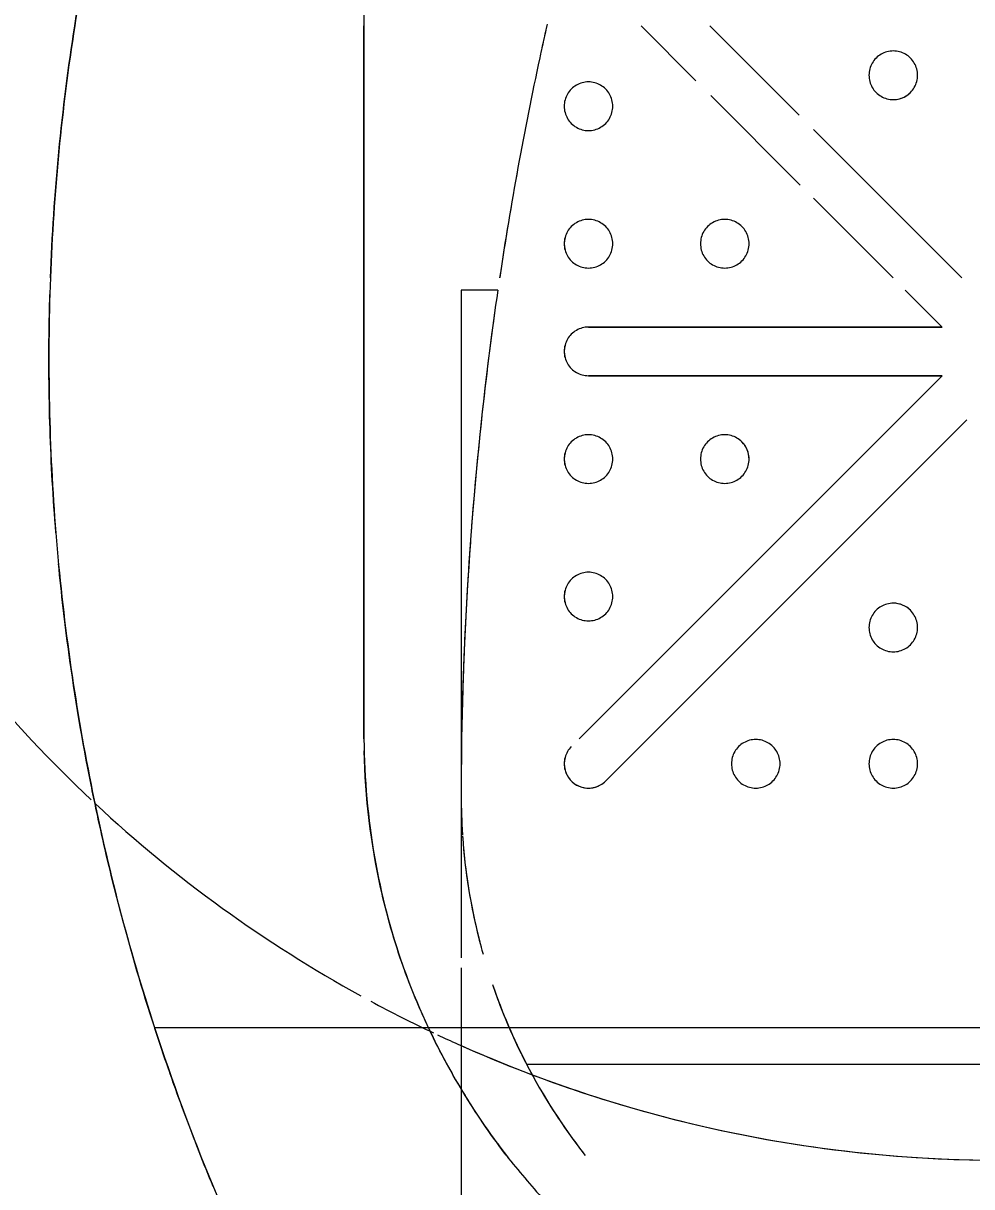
# Model space of a CAD drawing. Header units: inches. Extents: x -11331628 to 26860, y -6840660 to 4773.
# Drawn here: x 2368.689 to 2371.128, y -2145.606 to -2142.614 of the extents above; entities that cross this region are included whole.
import ezdxf
from ezdxf import colors
from ezdxf.entities.mleader import LeaderData, LeaderLine
from ezdxf.math import Vec2, Vec3

# ---------------------------------------------------------------- set-up
doc = ezdxf.new("R2010")
doc.units = ezdxf.units.IN
doc.header["$LTSCALE"] = 0.5
doc.header["$MEASUREMENT"] = 0
doc.layers.get('Defpoints').update_dxf_attribs({"color": 140})
doc.layers.add('A-HATH', color=9, linetype='Continuous')
doc.layers.add('DETL-1', color=9, linetype='Continuous')
doc.layers.add('Q-SPCQ', color=91, linetype='Continuous', lineweight=18)
doc.layers.add('TEXT 3', color=41, linetype='Continuous', lineweight=15)
doc.styles.add('TEXT-ITALIC', font='ariali.ttf')

# ---------------------------------------------------------------- blocks, each defined once
blk = doc.blocks.new('QF_Nespresso - COFFEE MAKER - Vertuo XN910840 - QF_Nespresso - COFFEE MAKER - Vertuo XN910840-8075423-L1 Overall Plan')
at = {"layer": 'Q-SPCQ'}
for p, q in [((-1.75, 4.3117), (-1.75, -3.0768)), ((-1.75, -3.0768), (-1.75, -1.243)), ((-0.8965, -1.3843), (-1.0373, -1.2435)), ((-1.0373, -1.2435), (-0.8965, -1.3843)), ((-0.8605, -1.2435), (-0.631, -1.473)), ((-0.631, -1.473), (-0.8605, -1.2435)), ((-0.628, -1.6528), (-0.8579, -1.4228)), ((-0.8579, -1.4228), (-0.628, -1.6528)), ((-0.5942, -1.5098), (-0.2125, -1.8915)), ((-0.2125, -1.8915), (-0.5942, -1.5098)), ((-0.3893, -1.8915), (-0.5942, -1.6866)), ((-0.5942, -1.6866), (-0.3893, -1.8915)), ((-1.5, -1.923), (-1.5, -3.0758)), ((-1.5, -1.923), (-1.5, -3.0759)), ((-1.4057, -1.923), (-1.5, -1.923)), ((-0.2645, -2.0162), (-0.3578, -1.923)), ((-0.3578, -1.923), (-0.2645, -2.0162)), ((-1.1726, -2.018), (-0.2628, -2.018)), ((-0.2628, -2.018), (-1.1726, -2.018)), ((-1.1967, -3.0768), (-0.2628, -2.143)), ((-0.2628, -2.143), (-1.1967, -3.0768)), ((-0.2628, -2.143), (-1.1726, -2.143)), ((-1.1726, -2.143), (-0.2628, -2.143)), ((-0.1996, -2.2565), (-1.1284, -3.1853)), ((-1.1284, -3.1853), (-0.1996, -2.2565)), ((-1.5, -3.0768), (-1.5, -3.1948)), ((-1.5, -3.0769), (-1.5, -3.6405)), ((-1.5, -3.2237), (-1.5, -3.6402)), ((-1.5, -3.6659), (-1.5, -3.9275)), ((-1.5, -3.6661), (-1.5, -3.9277)), ((-2.2886, -3.8191), (-1.5613, -3.8191)), ((-1.5613, -3.8191), (1.5613, -3.8191)), ((1.3315, -3.9146), (-1.3315, -3.9146)), ((-1.5, -3.9275), (-1.5, -4.5743)), ((-1.5, -3.9277), (-1.5, -4.5744))]:
    blk.add_line(p, q, dxfattribs=at)
for centre, radius, start, end in [((7.5213, -3.2237), 9.0213, 167.29059, 167.82409), ((-0.3888, -1.3703), 0.0625, 120, 135), ((-0.3888, -1.3703), 0.0625, 120, 135), ((-0.3888, -1.3703), 0.0625, 105, 120), ((-0.3888, -1.3703), 0.0625, 105, 120), ((-0.3888, -1.3703), 0.0625, 90, 105), ((-0.3888, -1.3703), 0.0625, 90, 105), ((-0.3888, -1.3703), 0.0625, 75, 90), ((-0.3888, -1.3703), 0.0625, 75, 90), ((-0.3888, -1.3703), 0.0625, 60, 75), ((-0.3888, -1.3703), 0.0625, 60, 75), ((-0.3888, -1.3703), 0.0625, 45, 60), ((-0.3888, -1.3703), 0.0625, 45, 60), ((7.5213, -3.2237), 9.0213, 167.85486, 171.50158), ((-0.3888, -1.3703), 0.0625, 150, 165), ((-0.3888, -1.3703), 0.0625, 150, 165), ((-0.3888, -1.3703), 0.0625, 135, 150), ((-0.3888, -1.3703), 0.0625, 135, 150), ((-0.3888, -1.3703), 0.0625, 30, 45), ((-0.3888, -1.3703), 0.0625, 30, 45), ((-0.3888, -1.3703), 0.0625, 15, 30), ((-0.3888, -1.3703), 0.0625, 15, 30), ((-0.3888, -1.3703), 0.0625, 165, 180), ((-0.3888, -1.3703), 0.0625, 165, 180), ((-0.3888, -1.3703), 0.0625, 180, 195), ((-0.3888, -1.3703), 0.0625, 180, 195), ((-0.3888, -1.3703), 0.0625, 360, 15), ((-0.3888, -1.3703), 0.0625, 360, 15), ((-0.3888, -1.3703), 0.0625, 345, 360), ((-0.3888, -1.3703), 0.0625, 345, 360), ((-1.1726, -1.45), 0.0625, 135, 150), ((-1.1726, -1.45), 0.0625, 135, 150), ((-1.1726, -1.45), 0.0625, 120, 135), ((-1.1726, -1.45), 0.0625, 120, 135), ((-1.1726, -1.45), 0.0625, 105, 120), ((-1.1726, -1.45), 0.0625, 105, 120), ((-1.1726, -1.45), 0.0625, 90, 105), ((-1.1726, -1.45), 0.0625, 90, 105), ((-1.1726, -1.45), 0.0625, 75, 90), ((-1.1726, -1.45), 0.0625, 75, 90), ((-1.1726, -1.45), 0.0625, 60, 75), ((-1.1726, -1.45), 0.0625, 60, 75), ((-1.1726, -1.45), 0.0625, 45, 60), ((-1.1726, -1.45), 0.0625, 45, 60), ((-1.1726, -1.45), 0.0625, 30, 45), ((-1.1726, -1.45), 0.0625, 15, 45), ((-0.3888, -1.3703), 0.0625, 195, 210), ((-0.3888, -1.3703), 0.0625, 195, 210), ((-0.3888, -1.3703), 0.0625, 210, 225), ((-0.3888, -1.3703), 0.0625, 210, 225), ((-0.3888, -1.3703), 0.0625, 315, 330), ((-0.3888, -1.3703), 0.0625, 315, 330), ((-0.3888, -1.3703), 0.0625, 330, 345), ((-0.3888, -1.3703), 0.0625, 330, 345), ((-1.1726, -1.45), 0.0625, 165, 180), ((-1.1726, -1.45), 0.0625, 165, 180), ((-1.1726, -1.45), 0.0625, 150, 165), ((-1.1726, -1.45), 0.0625, 150, 165), ((-1.1726, -1.45), 0.0625, 15, 30), ((-1.1726, -1.45), 0.0625, 0, 15), ((-1.1726, -1.45), 0.0625, 360, 15), ((-0.3888, -1.3703), 0.0625, 225, 240), ((-0.3888, -1.3703), 0.0625, 225, 240), ((-0.3888, -1.3703), 0.0625, 240, 255), ((-0.3888, -1.3703), 0.0625, 240, 255), ((-0.3888, -1.3703), 0.0625, 255, 270), ((-0.3888, -1.3703), 0.0625, 255, 270), ((-0.3888, -1.3703), 0.0625, 270, 315), ((-0.3888, -1.3703), 0.0625, 270, 285), ((-0.3888, -1.3703), 0.0625, 285, 300), ((-0.3888, -1.3703), 0.0625, 300, 315), ((-1.1726, -1.45), 0.0625, 180, 195), ((-1.1726, -1.45), 0.0625, 180, 195), ((-1.1726, -1.45), 0.0625, 345, 0), ((-1.1726, -1.45), 0.0625, 345, 360), ((-1.1726, -1.45), 0.0625, 195, 210), ((-1.1726, -1.45), 0.0625, 195, 210), ((-1.1726, -1.45), 0.0625, 210, 225), ((-1.1726, -1.45), 0.0625, 210, 225), ((-1.1726, -1.45), 0.0625, 225, 240), ((-1.1726, -1.45), 0.0625, 225, 240), ((-1.1726, -1.45), 0.0625, 300, 315), ((-1.1726, -1.45), 0.0625, 300, 315), ((-1.1726, -1.45), 0.0625, 315, 330), ((-1.1726, -1.45), 0.0625, 315, 330), ((-1.1726, -1.45), 0.0625, 330, 345), ((-1.1726, -1.45), 0.0625, 330, 345), ((-1.1726, -1.45), 0.0625, 240, 255), ((-1.1726, -1.45), 0.0625, 240, 255), ((-1.1726, -1.45), 0.0625, 255, 270), ((-1.1726, -1.45), 0.0625, 255, 270), ((-1.1726, -1.45), 0.0625, 270, 285), ((-1.1726, -1.45), 0.0625, 270, 285), ((-1.1726, -1.45), 0.0625, 285, 300), ((-1.1726, -1.45), 0.0625, 285, 300), ((-1.1726, -1.8036), 0.0625, 135, 150), ((-1.1726, -1.8036), 0.0625, 135, 150), ((-1.1726, -1.8036), 0.0625, 120, 135), ((-1.1726, -1.8036), 0.0625, 120, 135), ((-1.1726, -1.8036), 0.0625, 105, 120), ((-1.1726, -1.8036), 0.0625, 105, 120), ((-1.1726, -1.8036), 0.0625, 90, 105), ((-1.1726, -1.8036), 0.0625, 90, 105), ((-1.1726, -1.8036), 0.0625, 75, 90), ((-1.1726, -1.8036), 0.0625, 75, 90), ((-1.1726, -1.8036), 0.0625, 60, 75), ((-1.1726, -1.8036), 0.0625, 60, 75), ((-1.1726, -1.8036), 0.0625, 45, 60), ((-1.1726, -1.8036), 0.0625, 45, 60), ((-1.1726, -1.8036), 0.0625, 30, 45), ((-1.1726, -1.8036), 0.0625, 30, 45), ((-0.8221, -1.8036), 0.0625, 135, 150), ((-0.8221, -1.8036), 0.0625, 135, 150), ((-0.8221, -1.8036), 0.0625, 120, 135), ((-0.8221, -1.8036), 0.0625, 120, 135), ((-0.8221, -1.8036), 0.0625, 105, 120), ((-0.8221, -1.8036), 0.0625, 105, 120), ((-0.8221, -1.8036), 0.0625, 90, 105), ((-0.8221, -1.8036), 0.0625, 90, 105), ((-0.8221, -1.8036), 0.0625, 75, 90), ((-0.8221, -1.8036), 0.0625, 75, 90), ((-0.8221, -1.8036), 0.0625, 60, 75), ((-0.8221, -1.8036), 0.0625, 60, 75), ((-0.8221, -1.8036), 0.0625, 45, 60), ((-0.8221, -1.8036), 0.0625, 45, 60), ((-0.8221, -1.8036), 0.0625, 30, 45), ((-0.8221, -1.8036), 0.0625, 30, 45), ((-1.1726, -1.8036), 0.0625, 165, 180), ((-1.1726, -1.8036), 0.0625, 165, 195), ((-1.1726, -1.8036), 0.0625, 150, 165), ((-1.1726, -1.8036), 0.0625, 150, 165), ((-1.1726, -1.8036), 0.0625, 15, 30), ((-1.1726, -1.8036), 0.0625, 15, 30), ((-1.1726, -1.8036), 0.0625, 360, 15), ((-1.1726, -1.8036), 0.0625, 360, 15), ((-0.8221, -1.8036), 0.0625, 165, 180), ((-0.8221, -1.8036), 0.0625, 165, 180), ((-0.8221, -1.8036), 0.0625, 150, 165), ((-0.8221, -1.8036), 0.0625, 150, 165), ((-0.8221, -1.8036), 0.0625, 15, 30), ((-0.8221, -1.8036), 0.0625, 360, 30), ((-0.8221, -1.8036), 0.0625, 360, 15), ((-0.1119, -0.7437), 3.4168, 197.9749, 226.7849), ((-0.1119, -0.7437), 3.4168, 197.9749, 226.7849), ((-1.1726, -1.8036), 0.0625, 180, 195), ((-1.1726, -1.8036), 0.0625, 195, 210), ((-1.1726, -1.8036), 0.0625, 195, 210), ((-1.1726, -1.8036), 0.0625, 330, 345), ((-1.1726, -1.8036), 0.0625, 330, 345), ((-1.1726, -1.8036), 0.0625, 345, 360), ((-1.1726, -1.8036), 0.0625, 345, 360), ((-0.8221, -1.8036), 0.0625, 180, 195), ((-0.8221, -1.8036), 0.0625, 180, 195), ((-0.8221, -1.8036), 0.0625, 195, 210), ((-0.8221, -1.8036), 0.0625, 195, 210), ((-0.8221, -1.8036), 0.0625, 330, 345), ((-0.8221, -1.8036), 0.0625, 330, 345), ((-0.8221, -1.8036), 0.0625, 345, 360), ((-0.8221, -1.8036), 0.0625, 345, 360), ((-1.1726, -1.8036), 0.0625, 210, 225), ((-1.1726, -1.8036), 0.0625, 210, 225), ((-1.1726, -1.8036), 0.0625, 225, 240), ((-1.1726, -1.8036), 0.0625, 225, 240), ((-1.1726, -1.8036), 0.0625, 300, 315), ((-1.1726, -1.8036), 0.0625, 300, 315), ((-1.1726, -1.8036), 0.0625, 315, 330), ((-1.1726, -1.8036), 0.0625, 315, 330), ((-0.8221, -1.8036), 0.0625, 210, 225), ((-0.8221, -1.8036), 0.0625, 210, 225), ((-0.8221, -1.8036), 0.0625, 225, 240), ((-0.8221, -1.8036), 0.0625, 225, 240), ((-0.8221, -1.8036), 0.0625, 285, 315), ((-0.8221, -1.8036), 0.0625, 300, 315), ((-0.8221, -1.8036), 0.0625, 315, 330), ((-0.8221, -1.8036), 0.0625, 315, 330), ((-1.1726, -1.8036), 0.0625, 240, 255), ((-1.1726, -1.8036), 0.0625, 240, 255), ((-1.1726, -1.8036), 0.0625, 255, 270), ((-1.1726, -1.8036), 0.0625, 255, 270), ((-1.1726, -1.8036), 0.0625, 270, 285), ((-1.1726, -1.8036), 0.0625, 270, 285), ((-1.1726, -1.8036), 0.0625, 285, 300), ((-1.1726, -1.8036), 0.0625, 285, 300), ((-0.8221, -1.8036), 0.0625, 240, 255), ((-0.8221, -1.8036), 0.0625, 240, 255), ((-0.8221, -1.8036), 0.0625, 255, 270), ((-0.8221, -1.8036), 0.0625, 255, 270), ((-0.8221, -1.8036), 0.0625, 270, 285), ((-0.8221, -1.8036), 0.0625, 270, 285), ((-0.8221, -1.8036), 0.0625, 285, 300), ((7.5213, -3.2237), 9.0213, 171.70991, 175.7043), ((7.5213, -3.2237), 9.0213, 172, 179.04878), ((-1.1726, -2.0805), 0.0625, 120, 135), ((-1.1726, -2.0805), 0.0625, 120, 135), ((-1.1726, -2.0805), 0.0625, 105, 120), ((-1.1726, -2.0805), 0.0625, 105, 120), ((-1.1726, -2.0805), 0.0625, 90, 105), ((-1.1726, -2.0805), 0.0625, 90, 105), ((-1.1726, -2.0805), 0.0625, 165, 180), ((-1.1726, -2.0805), 0.0625, 165, 195), ((-1.1726, -2.0805), 0.0625, 150, 165), ((-1.1726, -2.0805), 0.0625, 150, 165), ((-1.1726, -2.0805), 0.0625, 135, 150), ((-1.1726, -2.0805), 0.0625, 135, 150), ((-1.1726, -2.0805), 0.0625, 180, 195), ((-1.1726, -2.0805), 0.0625, 195, 210), ((-1.1726, -2.0805), 0.0625, 195, 210), ((-1.1726, -2.0805), 0.0625, 210, 225), ((-1.1726, -2.0805), 0.0625, 210, 225), ((-1.1726, -2.0805), 0.0625, 225, 240), ((-1.1726, -2.0805), 0.0625, 225, 240), ((-1.1726, -2.0805), 0.0625, 240, 255), ((-1.1726, -2.0805), 0.0625, 240, 255), ((-1.1726, -2.0805), 0.0625, 255, 270), ((-1.1726, -2.0805), 0.0625, 255, 270), ((-1.1726, -2.3574), 0.0625, 120, 135), ((-1.1726, -2.3574), 0.0625, 120, 135), ((-1.1726, -2.3574), 0.0625, 105, 120), ((-1.1726, -2.3574), 0.0625, 105, 120), ((-1.1726, -2.3574), 0.0625, 90, 105), ((-1.1726, -2.3574), 0.0625, 90, 105), ((-1.1726, -2.3574), 0.0625, 75, 90), ((-1.1726, -2.3574), 0.0625, 75, 90), ((-1.1726, -2.3574), 0.0625, 60, 75), ((-1.1726, -2.3574), 0.0625, 60, 75), ((-1.1726, -2.3574), 0.0625, 45, 60), ((-1.1726, -2.3574), 0.0625, 45, 60), ((-0.8221, -2.3574), 0.0625, 120, 135), ((-0.8221, -2.3574), 0.0625, 120, 135), ((-0.8221, -2.3574), 0.0625, 105, 120), ((-0.8221, -2.3574), 0.0625, 105, 120), ((-0.8221, -2.3574), 0.0625, 90, 105), ((-0.8221, -2.3574), 0.0625, 90, 105), ((-0.8221, -2.3574), 0.0625, 75, 90), ((-0.8221, -2.3574), 0.0625, 75, 90), ((-0.8221, -2.3574), 0.0625, 60, 75), ((-0.8221, -2.3574), 0.0625, 60, 75), ((-0.8221, -2.3574), 0.0625, 45, 60), ((-0.8221, -2.3574), 0.0625, 45, 60), ((-1.1726, -2.3574), 0.0625, 150, 165), ((-1.1726, -2.3574), 0.0625, 150, 165), ((-1.1726, -2.3574), 0.0625, 135, 150), ((-1.1726, -2.3574), 0.0625, 135, 150), ((-1.1726, -2.3574), 0.0625, 30, 45), ((-1.1726, -2.3574), 0.0625, 30, 45), ((-1.1726, -2.3574), 0.0625, 15, 30), ((-1.1726, -2.3574), 0.0625, 15, 30), ((-0.8221, -2.3574), 0.0625, 150, 165), ((-0.8221, -2.3574), 0.0625, 150, 165), ((-0.8221, -2.3574), 0.0625, 135, 150), ((-0.8221, -2.3574), 0.0625, 135, 150), ((-0.8221, -2.3574), 0.0625, 30, 45), ((-0.8221, -2.3574), 0.0625, 360, 45), ((-0.8221, -2.3574), 0.0625, 15, 30), ((-1.1726, -2.3574), 0.0625, 165, 180), ((-1.1726, -2.3574), 0.0625, 165, 195), ((-1.1726, -2.3574), 0.0625, 180, 195), ((-1.1726, -2.3574), 0.0625, 360, 15), ((-1.1726, -2.3574), 0.0625, 360, 15), ((-1.1726, -2.3574), 0.0625, 345, 360), ((-1.1726, -2.3574), 0.0625, 345, 360), ((-0.8221, -2.3574), 0.0625, 165, 180), ((-0.8221, -2.3574), 0.0625, 165, 180), ((-0.8221, -2.3574), 0.0625, 180, 195), ((-0.8221, -2.3574), 0.0625, 180, 195), ((-0.8221, -2.3574), 0.0625, 360, 15), ((-0.8221, -2.3574), 0.0625, 345, 360), ((-0.8221, -2.3574), 0.0625, 345, 360), ((-1.1726, -2.3574), 0.0625, 195, 210), ((-1.1726, -2.3574), 0.0625, 195, 210), ((-1.1726, -2.3574), 0.0625, 210, 225), ((-1.1726, -2.3574), 0.0625, 210, 225), ((-1.1726, -2.3574), 0.0625, 315, 330), ((-1.1726, -2.3574), 0.0625, 315, 330), ((-1.1726, -2.3574), 0.0625, 330, 345), ((-1.1726, -2.3574), 0.0625, 330, 345), ((-0.8221, -2.3574), 0.0625, 195, 210), ((-0.8221, -2.3574), 0.0625, 195, 210), ((-0.8221, -2.3574), 0.0625, 210, 225), ((-0.8221, -2.3574), 0.0625, 210, 225), ((-0.8221, -2.3574), 0.0625, 315, 330), ((-0.8221, -2.3574), 0.0625, 315, 330), ((-0.8221, -2.3574), 0.0625, 330, 345), ((-0.8221, -2.3574), 0.0625, 330, 345), ((-1.1726, -2.3574), 0.0625, 225, 240), ((-1.1726, -2.3574), 0.0625, 225, 240), ((-1.1726, -2.3574), 0.0625, 240, 255), ((-1.1726, -2.3574), 0.0625, 240, 255), ((-1.1726, -2.3574), 0.0625, 255, 270), ((-1.1726, -2.3574), 0.0625, 255, 270), ((-1.1726, -2.3574), 0.0625, 270, 285), ((-1.1726, -2.3574), 0.0625, 270, 285), ((-1.1726, -2.3574), 0.0625, 285, 300), ((-1.1726, -2.3574), 0.0625, 285, 300), ((-1.1726, -2.3574), 0.0625, 300, 315), ((-1.1726, -2.3574), 0.0625, 300, 315), ((-0.8221, -2.3574), 0.0625, 225, 240), ((-0.8221, -2.3574), 0.0625, 225, 240), ((-0.8221, -2.3574), 0.0625, 240, 255), ((-0.8221, -2.3574), 0.0625, 240, 255), ((-0.8221, -2.3574), 0.0625, 255, 270), ((-0.8221, -2.3574), 0.0625, 255, 270), ((-0.8221, -2.3574), 0.0625, 270, 285), ((-0.8221, -2.3574), 0.0625, 270, 285), ((-0.8221, -2.3574), 0.0625, 285, 300), ((-0.8221, -2.3574), 0.0625, 285, 300), ((-0.8221, -2.3574), 0.0625, 300, 315), ((-0.8221, -2.3574), 0.0625, 300, 315), ((7.5213, -3.2237), 9.0213, 175.85495, 179.05615), ((-1.1726, -2.711), 0.0625, 120, 135), ((-1.1726, -2.711), 0.0625, 120, 135), ((-1.1726, -2.711), 0.0625, 105, 120), ((-1.1726, -2.711), 0.0625, 105, 120), ((-1.1726, -2.711), 0.0625, 90, 105), ((-1.1726, -2.711), 0.0625, 90, 105), ((-1.1726, -2.711), 0.0625, 75, 90), ((-1.1726, -2.711), 0.0625, 75, 90), ((-1.1726, -2.711), 0.0625, 60, 75), ((-1.1726, -2.711), 0.0625, 60, 75), ((-1.1726, -2.711), 0.0625, 45, 60), ((-1.1726, -2.711), 0.0625, 45, 60), ((-1.1726, -2.711), 0.0625, 150, 165), ((-1.1726, -2.711), 0.0625, 150, 165), ((-1.1726, -2.711), 0.0625, 135, 150), ((-1.1726, -2.711), 0.0625, 135, 150), ((-1.1726, -2.711), 0.0625, 30, 45), ((-1.1726, -2.711), 0.0625, 30, 45), ((-1.1726, -2.711), 0.0625, 15, 30), ((-1.1726, -2.711), 0.0625, 15, 30), ((-1.1726, -2.711), 0.0625, 165, 180), ((-1.1726, -2.711), 0.0625, 165, 195), ((-1.1726, -2.711), 0.0625, 180, 195), ((-1.1726, -2.711), 0.0625, 0, 15), ((-1.1726, -2.711), 0.0625, 360, 15), ((-1.1726, -2.711), 0.0625, 345, 0), ((-1.1726, -2.711), 0.0625, 345, 0), ((-1.1726, -2.711), 0.0625, 195, 210), ((-1.1726, -2.711), 0.0625, 195, 210), ((-1.1726, -2.711), 0.0625, 210, 225), ((-1.1726, -2.711), 0.0625, 210, 225), ((-1.1726, -2.711), 0.0625, 315, 330), ((-1.1726, -2.711), 0.0625, 315, 330), ((-1.1726, -2.711), 0.0625, 330, 345), ((-1.1726, -2.711), 0.0625, 330, 345), ((-0.3888, -2.7906), 0.0625, 135, 150), ((-0.3888, -2.7906), 0.0625, 135, 150), ((-0.3888, -2.7906), 0.0625, 120, 135), ((-0.3888, -2.7906), 0.0625, 120, 135), ((-0.3888, -2.7906), 0.0625, 105, 120), ((-0.3888, -2.7906), 0.0625, 105, 120), ((-0.3888, -2.7906), 0.0625, 90, 105), ((-0.3888, -2.7906), 0.0625, 90, 105), ((-0.3888, -2.7906), 0.0625, 75, 90), ((-0.3888, -2.7906), 0.0625, 45, 90), ((-0.3888, -2.7906), 0.0625, 60, 75), ((-0.3888, -2.7906), 0.0625, 45, 60), ((-0.3888, -2.7906), 0.0625, 30, 45), ((-0.3888, -2.7906), 0.0625, 30, 45), ((-1.1726, -2.711), 0.0625, 225, 240), ((-1.1726, -2.711), 0.0625, 225, 240), ((-1.1726, -2.711), 0.0625, 240, 255), ((-1.1726, -2.711), 0.0625, 240, 255), ((-1.1726, -2.711), 0.0625, 255, 270), ((-1.1726, -2.711), 0.0625, 255, 270), ((-1.1726, -2.711), 0.0625, 270, 285), ((-1.1726, -2.711), 0.0625, 270, 285), ((-1.1726, -2.711), 0.0625, 285, 300), ((-1.1726, -2.711), 0.0625, 285, 300), ((-1.1726, -2.711), 0.0625, 300, 315), ((-1.1726, -2.711), 0.0625, 300, 315), ((-0.3888, -2.7906), 0.0625, 165, 180), ((-0.3888, -2.7906), 0.0625, 165, 180), ((-0.3888, -2.7906), 0.0625, 150, 165), ((-0.3888, -2.7906), 0.0625, 150, 165), ((-0.3888, -2.7906), 0.0625, 15, 30), ((-0.3888, -2.7906), 0.0625, 15, 30), ((-0.3888, -2.7906), 0.0625, 360, 15), ((-0.3888, -2.7906), 0.0625, 360, 15), ((-0.3888, -2.7906), 0.0625, 180, 195), ((-0.3888, -2.7906), 0.0625, 180, 195), ((-0.3888, -2.7906), 0.0625, 195, 210), ((-0.3888, -2.7906), 0.0625, 195, 210), ((-0.3888, -2.7906), 0.0625, 330, 345), ((-0.3888, -2.7906), 0.0625, 330, 345), ((-0.3888, -2.7906), 0.0625, 345, 360), ((-0.3888, -2.7906), 0.0625, 345, 360), ((-0.3888, -2.7906), 0.0625, 210, 225), ((-0.3888, -2.7906), 0.0625, 210, 225), ((-0.3888, -2.7906), 0.0625, 225, 240), ((-0.3888, -2.7906), 0.0625, 225, 240), ((-0.3888, -2.7906), 0.0625, 300, 315), ((-0.3888, -2.7906), 0.0625, 300, 315), ((-0.3888, -2.7906), 0.0625, 315, 330), ((-0.3888, -2.7906), 0.0625, 315, 330), ((-0.3888, -2.7906), 0.0625, 240, 255), ((-0.3888, -2.7906), 0.0625, 240, 255), ((-0.3888, -2.7906), 0.0625, 255, 270), ((-0.3888, -2.7906), 0.0625, 255, 270), ((-0.3888, -2.7906), 0.0625, 270, 285), ((-0.3888, -2.7906), 0.0625, 270, 285), ((-0.3888, -2.7906), 0.0625, 285, 300), ((-0.3888, -2.7906), 0.0625, 285, 300), ((7.5213, -3.2237), 9.0213, 179.06394, 179.81527), ((7.5213, -3.2237), 9.0213, 179.06724, 179.81593), ((-0.7424, -3.1411), 0.0625, 105, 135), ((-0.7424, -3.1411), 0.0625, 105, 120), ((-0.7424, -3.1411), 0.0625, 90, 105), ((-0.7424, -3.1411), 0.0625, 90, 105), ((-0.7424, -3.1411), 0.0625, 75, 90), ((-0.7424, -3.1411), 0.0625, 75, 90), ((-0.7424, -3.1411), 0.0625, 60, 75), ((-0.7424, -3.1411), 0.0625, 60, 75), ((-0.3888, -3.1411), 0.0625, 105, 120), ((-0.3888, -3.1411), 0.0625, 105, 120), ((-0.3888, -3.1411), 0.0625, 90, 105), ((-0.3888, -3.1411), 0.0625, 90, 105), ((-0.3888, -3.1411), 0.0625, 75, 90), ((-0.3888, -3.1411), 0.0625, 75, 90), ((-0.3888, -3.1411), 0.0625, 60, 75), ((-0.3888, -3.1411), 0.0625, 60, 75), ((-1.1726, -3.1411), 0.0625, 150, 165), ((-1.1726, -3.1411), 0.0625, 150, 165), ((-1.1726, -3.1411), 0.0625, 135, 150), ((-1.1726, -3.1411), 0.0625, 135, 150), ((-0.7424, -3.1411), 0.0625, 150, 165), ((-0.7424, -3.1411), 0.0625, 150, 165), ((-0.7424, -3.1411), 0.0625, 135, 150), ((-0.7424, -3.1411), 0.0625, 135, 150), ((-0.7424, -3.1411), 0.0625, 120, 135), ((-0.7424, -3.1411), 0.0625, 45, 60), ((-0.7424, -3.1411), 0.0625, 45, 60), ((-0.7424, -3.1411), 0.0625, 30, 45), ((-0.7424, -3.1411), 0.0625, 30, 45), ((-0.7424, -3.1411), 0.0625, 15, 30), ((-0.7424, -3.1411), 0.0625, 15, 30), ((-0.3888, -3.1411), 0.0625, 150, 165), ((-0.3888, -3.1411), 0.0625, 150, 165), ((-0.3888, -3.1411), 0.0625, 135, 150), ((-0.3888, -3.1411), 0.0625, 135, 150), ((-0.3888, -3.1411), 0.0625, 120, 135), ((-0.3888, -3.1411), 0.0625, 120, 135), ((-0.3888, -3.1411), 0.0625, 45, 60), ((-0.3888, -3.1411), 0.0625, 45, 60), ((-0.3888, -3.1411), 0.0625, 30, 45), ((-0.3888, -3.1411), 0.0625, 30, 45), ((-0.3888, -3.1411), 0.0625, 15, 30), ((-0.3888, -3.1411), 0.0625, 15, 30), ((-1.1726, -3.1411), 0.0625, 165, 180), ((-1.1726, -3.1411), 0.0625, 165, 195), ((-1.1726, -3.1411), 0.0625, 180, 195), ((-0.7424, -3.1411), 0.0625, 165, 180), ((-0.7424, -3.1411), 0.0625, 165, 180), ((-0.7424, -3.1411), 0.0625, 180, 195), ((-0.7424, -3.1411), 0.0625, 180, 195), ((-0.7424, -3.1411), 0.0625, 0, 15), ((-0.7424, -3.1411), 0.0625, 360, 15), ((-0.7424, -3.1411), 0.0625, 345, 360), ((-0.7424, -3.1411), 0.0625, 345, 360), ((-0.3888, -3.1411), 0.0625, 165, 180), ((-0.3888, -3.1411), 0.0625, 165, 180), ((-0.3888, -3.1411), 0.0625, 180, 195), ((-0.3888, -3.1411), 0.0625, 180, 195), ((-0.3888, -3.1411), 0.0625, 0, 15), ((-0.3888, -3.1411), 0.0625, 360, 15), ((-0.3888, -3.1411), 0.0625, 345, 360), ((-0.3888, -3.1411), 0.0625, 345, 360), ((-1.1726, -3.1411), 0.0625, 195, 210), ((-1.1726, -3.1411), 0.0625, 195, 300), ((-0.7424, -3.1411), 0.0625, 195, 210), ((-0.7424, -3.1411), 0.0625, 195, 210), ((-0.7424, -3.1411), 0.0625, 330, 345), ((-0.7424, -3.1411), 0.0625, 330, 345), ((-0.3888, -3.1411), 0.0625, 195, 210), ((-0.3888, -3.1411), 0.0625, 195, 210), ((-0.3888, -3.1411), 0.0625, 330, 345), ((-0.3888, -3.1411), 0.0625, 330, 345), ((-1.1726, -3.1411), 0.0625, 210, 225), ((-1.1726, -3.1411), 0.0625, 225, 240), ((-1.1726, -3.1411), 0.0625, 240, 255), ((-1.1726, -3.1411), 0.0625, 255, 270), ((-1.1726, -3.1411), 0.0625, 270, 285), ((-1.1726, -3.1411), 0.0625, 285, 300), ((-1.1726, -3.1411), 0.0625, 300, 315), ((-1.1726, -3.1411), 0.0625, 300, 315), ((-0.7424, -3.1411), 0.0625, 210, 225), ((-0.7424, -3.1411), 0.0625, 210, 225), ((-0.7424, -3.1411), 0.0625, 225, 240), ((-0.7424, -3.1411), 0.0625, 225, 240), ((-0.7424, -3.1411), 0.0625, 240, 255), ((-0.7424, -3.1411), 0.0625, 240, 270), ((-0.7424, -3.1411), 0.0625, 255, 270), ((-0.7424, -3.1411), 0.0625, 270, 285), ((-0.7424, -3.1411), 0.0625, 270, 285), ((-0.7424, -3.1411), 0.0625, 285, 300), ((-0.7424, -3.1411), 0.0625, 285, 300), ((-0.7424, -3.1411), 0.0625, 300, 315), ((-0.7424, -3.1411), 0.0625, 300, 315), ((-0.7424, -3.1411), 0.0625, 315, 330), ((-0.7424, -3.1411), 0.0625, 315, 330), ((-0.3888, -3.1411), 0.0625, 210, 225), ((-0.3888, -3.1411), 0.0625, 210, 225), ((-0.3888, -3.1411), 0.0625, 225, 240), ((-0.3888, -3.1411), 0.0625, 225, 240), ((-0.3888, -3.1411), 0.0625, 240, 255), ((-0.3888, -3.1411), 0.0625, 240, 255), ((-0.3888, -3.1411), 0.0625, 255, 270), ((-0.3888, -3.1411), 0.0625, 255, 270), ((-0.3888, -3.1411), 0.0625, 270, 285), ((-0.3888, -3.1411), 0.0625, 270, 285), ((-0.3888, -3.1411), 0.0625, 285, 300), ((-0.3888, -3.1411), 0.0625, 285, 300), ((-0.3888, -3.1411), 0.0625, 300, 315), ((-0.3888, -3.1411), 0.0625, 300, 315), ((-0.3888, -3.1411), 0.0625, 315, 330), ((-0.3888, -3.1411), 0.0625, 315, 330), ((0, -3.2237), 1.5, 180, 183.8144), ((-0.1119, -0.7437), 3.4168, 227.0389, 241.19), ((-0.1119, -0.7437), 3.4168, 227.0389, 241.19), ((0, -3.2237), 1.5, 181.3013, 183.8461), ((0, -3.2237), 1.5, 183.9625, 189.1408), ((0, -3.2237), 1.5, 184.098, 195), ((0, -3.2237), 1.5, 189.1408, 195.7424), ((0, -3.2237), 1.5, 198.8809, 207.4224), ((0, -3.2237), 1.5, 198.9649, 210), ((-0.1119, -0.7437), 3.4168, 241.6859, 244.7106), ((-0.1119, -0.7437), 3.4168, 241.6859, 244.7106), ((-0.1119, -0.7437), 3.4168, 245.8645, 298.1836), ((-0.1119, -0.7437), 3.4168, 244.9126, 245.8645), ((-0.1119, -0.7437), 3.4168, 244.9126, 245.8645), ((-0.1119, -0.7437), 3.4168, 245.8645, 255.595), ((0, -3.2237), 1.5, 210, 218.0442), ((-0.1119, -0.7437), 3.4168, 255.595, 270)]:
    blk.add_arc(centre, radius, start, end, dxfattribs=at)
for points in [[(-2.3787, -0.7918), (-2.4049, -0.8648), (-2.4503, -1.0131), (-2.4816, -1.166), (-2.4938, -1.2435)], [(-2.4938, -1.2435), (-2.4834, -1.1769), (-2.4703, -1.1109), (-2.4546, -1.0456)], [(-2.4938, -1.2435), (-2.5274, -1.4574), (-2.569, -1.8897), (-2.5554, -2.5489), (-2.4637, -3.199), (-2.3551, -3.6154), (-2.2886, -3.8191)], [(-2.5564, -1.8917), (-2.5482, -1.6752), (-2.5273, -1.4589), (-2.4938, -1.2435)], [(-1.2799, -1.243), (-1.2861, -1.2705), (-1.2921, -1.298), (-1.2981, -1.3256)], [(-1.2981, -1.3256), (-1.3383, -1.5128), (-1.3727, -1.7014), (-1.4011, -1.8913)], [(-2.5601, -2.1461), (-2.5607, -2.0755), (-2.5599, -2.0049), (-2.5578, -1.9342)], [(-2.5091, -2.8543), (-2.5194, -2.7786), (-2.5282, -2.7026), (-2.5354, -2.6265)], [(-2.4518, -3.1949), (-2.4744, -3.082), (-2.4935, -2.9684), (-2.5091, -2.8543)], [(-2.4392, -3.256), (-2.4435, -3.2359), (-2.4476, -3.2158), (-2.4516, -3.1957)], [(-2.2881, -3.8205), (-2.3199, -3.7227), (-2.3489, -3.624), (-2.3752, -3.5246)], [(-2.2886, -3.8191), (-2.2436, -3.9572), (-2.1438, -4.2283), (-2.0243, -4.4888), (-1.9596, -4.6163)], [(-2.2528, -3.9255), (-2.2648, -3.8909), (-2.2765, -3.8563), (-2.2878, -3.8215)], [(-1.3315, -3.9146), (-1.2888, -3.9968), (-1.2394, -4.0731), (-1.1855, -4.1427)], [(-2.1378, -4.2283), (-2.1624, -4.1689), (-2.1859, -4.109), (-2.2084, -4.0488)]]:
    blk.add_open_spline(points, degree=3, dxfattribs=at)
for points, knots in [([(-2.5424, -2.5468), (-2.5495, -2.4581), (-2.557, -2.3245), (-2.5597, -2.1909), (-2.5601, -2.1461)], [0.623077, 0.623077, 0.623077, 0.623077, 0.7, 0.7388015, 0.7388015, 0.7388015, 0.7388015]), ([(-1.75, -3.0768), (-1.7489, -3.1809), (-1.7307, -3.3835), (-1.6564, -3.6677), (-1.5521, -3.8955), (-1.4456, -4.0672), (-1.3564, -4.1861), (-1.2564, -4.2974), (-1.1448, -4.4029), (-1.0242, -4.4989), (-0.8974, -4.582), (-0.762, -4.6536), (-0.6169, -4.7159), (-0.4662, -4.7657), (-0.3027, -4.8037), (-0.1213, -4.8251), (0.0805, -4.8273), (0.2775, -4.8085), (0.4657, -4.7673), (0.6541, -4.7026), (0.8322, -4.6197), (0.9932, -4.5225), (1.1454, -4.4041), (1.2833, -4.2709), (1.4025, -4.1296), (1.5072, -3.9724), (1.6244, -3.7483), (1.721, -3.458), (1.7487, -3.207), (1.75, -3.0768)], [0, 0, 0, 0, 0.055556, 0.111111, 0.166667, 0.194444, 0.222222, 0.25, 0.277778, 0.305556, 0.333333, 0.361111, 0.388889, 0.416667, 0.444444, 0.479167, 0.513889, 0.548611, 0.583333, 0.618056, 0.652778, 0.6875, 0.722222, 0.756944, 0.791667, 0.826389, 0.861111, 0.930556, 1, 1, 1, 1]), ([(-1.6476, -3.6665), (-1.6719, -3.5987), (-1.7235, -3.4192), (-1.7464, -3.229), (-1.7494, -3.108)], [0.8905522, 0.8905522, 0.8905522, 0.8905522, 0.9305556, 0.9945134, 0.9945134, 0.9945134, 0.9945134]), ([(-2.3752, -3.5246), (-2.3939, -3.4541), (-2.4157, -3.3646), (-2.4352, -3.2747), (-2.4392, -3.256)], [0.3370694, 0.3370694, 0.3370694, 0.3370694, 0.4, 0.41654848, 0.41654848, 0.41654848, 0.41654848]), ([(-1.3725, -4.1624), (-1.3778, -4.1557), (-1.4217, -4.0992), (-1.4986, -3.9859), (-1.5839, -3.8266), (-1.6274, -3.722), (-1.6446, -3.675)], [0.7869501, 0.7869501, 0.7869501, 0.7869501, 0.7916667, 0.8263889, 0.8611111, 0.8888889, 0.8888889, 0.8888889, 0.8888889]), ([(-2.2084, -4.0488), (-2.2171, -4.0255), (-2.2321, -3.9845), (-2.2467, -3.9433), (-2.2528, -3.9255)], [0.17849533, 0.17849533, 0.17849533, 0.17849533, 0.2, 0.21629659, 0.21629659, 0.21629659, 0.21629659])]:
    blk.add_open_spline(points, degree=3, knots=knots, dxfattribs=at)
blk = doc.blocks.new('BAR')
at = {"layer": 'A-HATH', "true_color": 0xffffff, "transparency": 33554687}
h = blk.add_hatch(color=7, dxfattribs=at)
h.dxf.hatch_style = 1
h.paths.add_polyline_path([(3288.3465, 7783.0291), (3288.3465, 7843.0291), (3272.5228, 7843.0291), (3272.5225, 7960.9983), (3054.5387, 7960.9986), (3054.5392, 7783.0291), (3198.5286, 7783.023), (3198.5286, 7784.026), (3234.5286, 7784.025), (3234.5287, 7783.026)])
h.paths.add_polyline_path([(3078.5412, 7807.0336), (3078.5367, 7936.9983), (3248.5225, 7936.9983), (3248.527, 7807.0664), (3234.523, 7807.0666), (3234.5305, 7786.026), (3198.5286, 7786.026), (3198.5286, 7807.0384)], flags=16)

msp = doc.modelspace()

# ---------------------------------------------------------------- hatches: boundary and pattern name
at = {"layer": 'A-HATH', "true_color": 0xadadad, "transparency": 33554610}
h = msp.add_hatch(dxfattribs=at)
h.set_pattern_fill('ANSI37', color=253, scale=100)
h.set_pattern_definition([(45, (-1729.21, -5687.607), (-8.838835, 8.838835), []), (135, (-1729.21, -5687.607), (-8.838835, -8.838835), [])])
edge = h.paths.add_edge_path()
edge.add_line((2571.3851, -2090.9787), (2561.0297, -2064.1997))
edge.add_line((2561.0297, -2064.1997), (2571.3847, -2060.1234))
edge.add_line((2571.3847, -2060.1234), (2571.3847, -1951.2521))
edge.add_line((2571.3847, -1951.2521), (2424.0851, -1770.684))
edge.add_arc((1969.7217, -1170.2083), 753.0055, 264.4001612, 307.1137883, ccw=False)
edge.add_line((1896.2433, -1919.6202), (1896.2433, -1954.1919))
edge.add_line((1896.2433, -1954.1919), (2018.5422, -1954.1919))
edge.add_line((2018.5422, -1954.1919), (2018.5422, -1978.1919))
edge.add_line((2018.5422, -1978.1919), (1932.587, -1978.1919))
edge.add_line((1932.587, -1978.1919), (1932.587, -2315.705))
edge.add_line((1932.587, -2315.705), (2018.2433, -2315.7747))
edge.add_line((2018.2433, -2315.7747), (2018.2433, -2368.1729))
edge.add_line((2018.2433, -2368.1729), (2435.5273, -2368.1727))
edge.add_line((2435.5273, -2368.1727), (2435.4836, -2316.1256))
edge.add_line((2435.4836, -2316.1256), (2485.5265, -2316.1687))
edge.add_line((2485.5265, -2316.1687), (2485.5482, -2368.1727))
edge.add_line((2485.5482, -2368.1727), (2724.3618, -2368.1727))
edge.add_line((2724.3618, -2368.1727), (2724.3618, -2254.1699))
edge.add_line((2724.3618, -2254.1699), (2571.3851, -2254.171))
edge.add_line((2571.3851, -2254.171), (2571.3851, -2090.9787))
h.paths.add_polyline_path([(2252.5422, -2203.6752), (2490.5292, -2203.6752)], flags=16)

# ---------------------------------------------------------------- block references
at = {"layer": 'DETL-1', "rotation": 90}
msp.add_blockref('BAR', (10243.5404, -5228.2144, 215.0255), dxfattribs=at)

# ---------------------------------------------------------------- next in the draw order: leaders
at = {"layer": 'TEXT 3'}
ml = msp.add_multileader_mtext('Standard', dxfattribs=at)
ml.set_content("ZONE  VE (ELEV. 11.00') ", color=256, style='TEXT-ITALIC')
ml.set_leader_properties()
ml.build(insert=Vec2(0, 0))
ml.multileader.update_dxf_attribs({"leader_type": 2, "text_left_attachment_type": 2, "text_right_attachment_type": 2, "dogleg_length": 0.075, "arrow_head_size": 1.6, "scale": 40})
ctx = ml.context
ctx.base_point, ctx.scale, ctx.char_height, ctx.arrow_head_size, ctx.landing_gap_size, ctx.plane_origin, ctx.plane_x_axis, ctx.plane_y_axis = Vec3(24962.792, -19852.1303), 40, 2.4, 1.6, 0, Vec3(25012.4759, -19773.618), Vec3(0.087156, 0.996195), Vec3(-0.996195, 0.087156)
ctx.left_attachment, ctx.right_attachment = 2, 2
notes = []
notes.append((ctx, [(0, (0, 0, 0), (0, 0), (1, 0), 1, [])]))
ctx.mtext.insert, ctx.mtext.text_direction, ctx.mtext.rotation, ctx.mtext.flow_direction = Vec3(24961.2248, -19851.9932), Vec3(0.087156, 0.996195), 1.48353, 5
ctx.mtext.has_bg_fill, ctx.mtext.bg_color, ctx.mtext.bg_scale_factor, ctx.mtext.bg_transparency, ctx.mtext.use_window_bg_color = 1, -1027028792, 1.5, 0, 1
for ctx, leaders in notes:
    for number, flags, end, landing, length, lines in leaders:
        leader = LeaderData()
        leader.index, (leader.has_last_leader_line, leader.has_dogleg_vector, leader.attachment_direction) = number, flags
        leader.last_leader_point, leader.dogleg_vector, leader.dogleg_length = Vec3(end), Vec3(landing), length
        for number, points, colour, breaks in lines:
            line = LeaderLine()
            line.index, line.vertices, line.color, line.breaks = number, Vec3.list(points), colors.encode_raw_color(colour), breaks
            leader.lines.append(line)
        ctx.leaders.append(leader)

# ---------------------------------------------------------------- next in the draw order: hatches: boundary and pattern name
at = {"layer": 'A-HATH', "lineweight": 5, "true_color": 0xadadad, "transparency": 33554610}
h = msp.add_hatch(dxfattribs=at)
h.set_pattern_fill('AR-B88', color=253, scale=2.3)
h.set_pattern_definition([(0, (1822.999, -1735.121), (0, 18.4), []), (90, (1822.999, -1735.121), (-9.2, 18.4), [18.4, -18.4])])
edge = h.paths.add_edge_path()
edge.add_line((1746.7419, -3115.5297), (1659.5036, -3107.0145))
edge.add_arc((-1912.4879, -2695.9521), 3595.5661, 351.4680572, 353.4353168, ccw=False)
edge.add_line((1643.2871, -3229.393), (1779.0118, -3249.8678))
edge.add_line((1779.0118, -3249.8678), (1763.7725, -3332.2441))
edge.add_line((1763.7725, -3332.2441), (1819.8639, -3340.309))
edge.add_line((1819.8639, -3340.309), (1835.7993, -3258.1705))
edge.add_line((1835.7993, -3258.1705), (1924.3692, -3271.8848))
edge.add_arc((1894.3347, -3408.0557), 139.4438, -8.129099, 77.561731, ccw=False)
edge.add_arc((1505.3621, -3325.627), 536.8231, 339.461548, 349.030881, ccw=False)
edge.add_line((2008.0631, -3513.9638), (1978.9345, -3510.4886))
edge.add_line((1978.9345, -3510.4886), (1969.0302, -3568.7563))
edge.add_line((1969.0302, -3568.7563), (2045.4018, -3563.3561))
edge.add_line((2045.4018, -3563.3561), (2077.6809, -3518.1271))
edge.add_line((2077.6809, -3518.1271), (2127.3663, -3482.8234))
edge.add_line((2127.3663, -3482.8234), (2178.8563, -3455.4538))
edge.add_line((2178.8563, -3455.4538), (2230.7228, -3435.6198))
edge.add_line((2230.7228, -3435.6198), (2260.0482, -3430.8813))
edge.add_line((2260.0482, -3430.8813), (2269.5789, -3433.2444))
edge.add_line((2269.5789, -3433.2444), (2280.624, -3441.8015))
edge.add_line((2280.624, -3441.8015), (2286.6151, -3456.4014))
edge.add_line((2286.6151, -3456.4014), (2290.7893, -3475.4043))
edge.add_line((2290.7893, -3475.4043), (2294.3762, -3505.1663))
edge.add_line((2294.3762, -3505.1663), (2292.7856, -3546.398))
edge.add_line((2292.7856, -3546.398), (2359.577, -3541.8195))
edge.add_line((2359.577, -3541.8195), (2364.7047, -3460.8721))
edge.add_arc((2439.6926, -3469.4666), 75.4789, 99.938065, 173.461792, ccw=False)
edge.add_line((2426.6662, -3395.1202), (2585.3923, -3395.1398))
edge.add_line((2585.3923, -3395.1398), (2585.3931, -3392.6248))
edge.add_line((2585.3931, -3392.6248), (2507.3931, -3392.6248))
edge.add_line((2507.3931, -3392.6248), (2507.3931, -3391.1248))
edge.add_line((2507.3931, -3391.1248), (2585.4394, -3391.069))
edge.add_line((2585.4394, -3391.069), (2585.3468, -3338.8499))
edge.add_line((2585.3468, -3338.8499), (2507.8931, -3338.9058))
edge.add_line((2507.8931, -3338.9058), (2507.8931, -3337.4337))
edge.add_line((2507.8931, -3337.4337), (2585.3931, -3337.322))
edge.add_line((2585.3931, -3337.322), (2585.3931, -3284.8753))
edge.add_line((2585.3931, -3284.8753), (2507.3931, -3284.8753))
edge.add_line((2507.3931, -3284.8753), (2507.3931, -3283.3753))
edge.add_line((2507.3931, -3283.3753), (2585.3931, -3283.3753))
edge.add_line((2585.3931, -3283.3753), (2585.3931, -3281.1247))
edge.add_line((2585.3931, -3281.1247), (2507.4603, -3281.1246))
edge.add_line((2507.4603, -3281.1246), (2507.3931, -3247.1592))
edge.add_line((2507.3931, -3247.1592), (2501.3931, -3247.1592))
edge.add_line((2501.3931, -3247.1592), (2501.3931, -3245.1592))
edge.add_line((2501.3931, -3245.1592), (2411.1431, -3245.1592))
edge.add_line((2411.1431, -3245.1592), (2411.3931, -3281.2891))
edge.add_line((2411.3931, -3281.2891), (2194.1012, -3280.9602))
edge.add_arc((2207.2823, -2970.3886), 310.8512, 181.00734, 267.569753, ccw=False)
edge.add_line((1896.4791, -2975.8535), (1896.1725, -2515.5676))
edge.add_line((1896.1725, -2515.5676), (1896.2433, -2315.6935))
edge.add_line((1896.2433, -2315.6935), (1896.2433, -1919.6202))
edge.add_arc((1957.1962, -1221.8828), 700.3947, 247.7421146, 265.0074344, ccw=False)
edge.add_arc((961.0892, -2304.3659), 850.1089, -0.7638587, 30.7202934, ccw=False)
edge.add_line((1811.1226, -2315.699), (1811.1226, -2717.1059))
edge.add_line((1811.1226, -2717.1059), (1749.6189, -2717.1059))
edge.add_line((1749.6189, -2717.1059), (1739.1461, -2717.1059))
edge.add_line((1739.1461, -2717.1059), (1738.766, -2694.0561))
edge.add_line((1738.766, -2694.0561), (1683.0032, -2695.2165))
edge.add_line((1683.0032, -2695.2165), (1682.5053, -2730.9847))
edge.add_line((1682.5053, -2730.9847), (1681.8611, -2779.2627))
edge.add_line((1681.8611, -2779.2627), (1680.5312, -2804.3335))
edge.add_line((1680.5312, -2804.3335), (1736.3665, -2807.0254))
edge.add_line((1736.3665, -2807.0254), (1736.9844, -2788.0339))
edge.add_line((1736.9844, -2788.0339), (1748.5766, -2788.6489))
edge.add_line((1748.5766, -2788.6489), (1811.3726, -2788.6489))
edge.add_line((1811.3726, -2788.6489), (1811.3726, -3033.1304))
edge.add_arc((1720.8008, -3028.6361), 90.6832, 286.62235, 357.159252, ccw=False)

# ---------------------------------------------------------------- next in the draw order: block references
at = {"layer": 'Defpoints'}
msp.add_blockref('QF_Nespresso - COFFEE MAKER - Vertuo XN910840 - QF_Nespresso - COFFEE MAKER - Vertuo XN910840-8075423-L1 Overall Plan', (2371.3147, -2141.3776, 215.0255), dxfattribs=at)

doc.saveas('drawing.dxf')
